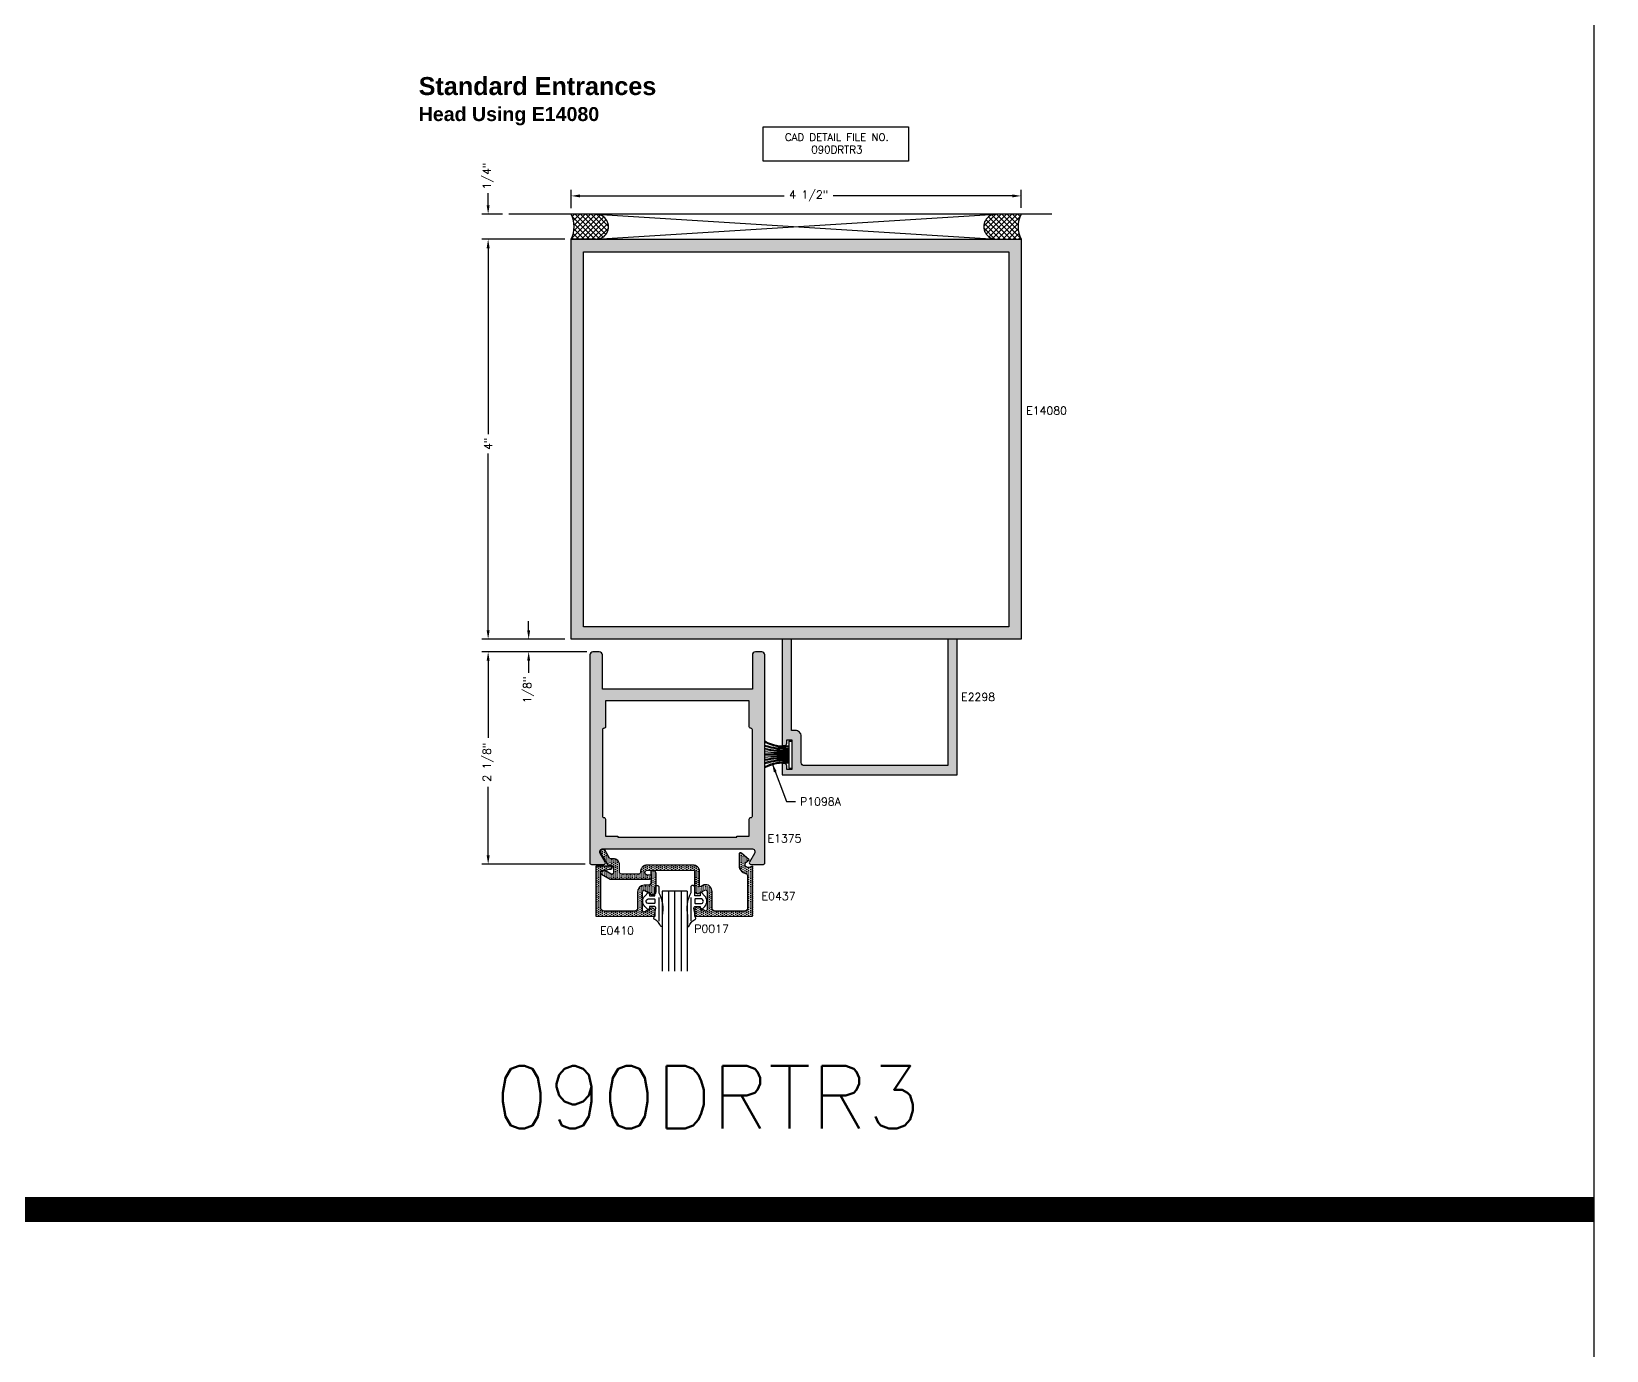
# Model space of a CAD drawing. Extents: x 0 to 130, y 0 to 90.
# Drawn here: x 107.29 to 123.03, y 58.47 to 71.66 of the extents above; entities that cross this region are included whole.
import ezdxf

# ---------------------------------------------------------------- set-up
doc = ezdxf.new("R2010")
doc.units = 0
doc.header["$MEASUREMENT"] = 0
doc.header["$PDMODE"] = 3
doc.layers.get('0').update_dxf_attribs({"linetype": 'CONTINUOUS'})
doc.layers.get('DEFPOINTS').update_dxf_attribs({"linetype": 'CONTINUOUS'})
for name, color, linetype in [('R-ANNO-DIMS', 3, 'CONTINUOUS'), ('R-ANNO-TEXT', 6, 'CONTINUOUS'), ('R-DET1', 4, 'CONTINUOUS'), ('R-DET2', 2, 'CONTINUOUS'), ('R-DET3', 5, 'CONTINUOUS'), ('R-OTLN', 1, 'CONTINUOUS'), ('R-PAT1', 5, 'CONTINUOUS'), ('TITLE', 7, 'CONTINUOUS')]:
    doc.layers.add(name, color=color, linetype=linetype)
doc.styles.get("Standard").update_dxf_attribs({"font": 'simplex'})
doc.dimstyles.new('1X', dxfattribs={"dimscale": 0, "dimtxt": 0.08, "dimasz": 0.09, "dimexe": 0.062, "dimexo": 0.062, "dimgap": 0.045, "dimtad": 0, "dimdec": 4, "dimzin": 4, "dimtxsty": 'STANDARD', "dimcen": 0, "dimazin": 3, "dimtp": 0.02, "dimtfac": 1, "dimtdec": 4, "dimtofl": 0, "dimtmove": 0, "dimatfit": 3, "dimtolj": 1, "dimtzin": 4})
pattern_1 = [(0, (110.17432, 60.529383), (0.009375, 0.01875), [0, -0.01875])]
pattern_2 = [(270, (109.601487, 70.387416), (0.01875, -0.009375), [0, -0.01875])]

# ---------------------------------------------------------------- blocks, each defined once
blk = doc.blocks.new('*D67')
at = {"layer": 'DEFPOINTS', "color": 0}
for p in [(112.059, 69.83), (111.853, 69.58), (112.682, 69.58)]:
    blk.add_point(p, dxfattribs=at)
at = {"layer": 'R-ANNO-DIMS', "color": 0}
for p, q in [((111.853, 69.92), (111.853, 70.041)), ((111.997, 69.83), (111.791, 69.83)), ((112.62, 69.58), (111.791, 69.58)), ((111.853, 69.49), (111.853, 69.4))]:
    blk.add_line(p, q, dxfattribs=at)
for points in [[(111.838, 69.92), (111.868, 69.92), (111.853, 69.83)], [(111.838, 69.49), (111.868, 69.49), (111.853, 69.58)]]:
    blk.add_solid(points, dxfattribs=at)
at = {"layer": 'R-ANNO-DIMS', "color": 0, "insert": (111.853, 70.212), "char_height": 0.08, "attachment_point": 5, "rotation": 90}
blk.add_mtext('\\A1;1/4"', dxfattribs=at)
blk = doc.blocks.new('*D68')
at = {"layer": 'DEFPOINTS', "color": 0}
for p in [(112.682, 65.58), (112.258, 65.455), (112.901, 65.455)]:
    blk.add_point(p, dxfattribs=at)
at = {"layer": 'R-ANNO-DIMS', "color": 0}
for p, q in [((112.258, 65.67), (112.258, 65.76)), ((112.62, 65.58), (112.196, 65.58)), ((112.839, 65.455), (112.196, 65.455)), ((112.258, 65.365), (112.258, 65.243))]:
    blk.add_line(p, q, dxfattribs=at)
for points in [[(112.243, 65.67), (112.273, 65.67), (112.258, 65.58)], [(112.243, 65.365), (112.273, 65.365), (112.258, 65.455)]]:
    blk.add_solid(points, dxfattribs=at)
at = {"layer": 'R-ANNO-DIMS', "color": 0, "insert": (112.258, 65.073), "char_height": 0.08, "attachment_point": 5, "rotation": 90}
blk.add_mtext('\\A1;1/8"', dxfattribs=at)
blk = doc.blocks.new('*D69')
at = {"layer": 'DEFPOINTS', "color": 0}
for p in [(111.853, 65.455), (112.901, 65.455), (112.885, 63.33)]:
    blk.add_point(p, dxfattribs=at)
at = {"layer": 'R-ANNO-DIMS', "color": 0}
for p, q in [((112.839, 65.455), (111.791, 65.455)), ((111.853, 65.365), (111.853, 64.596)), ((111.853, 63.42), (111.853, 64.106)), ((112.823, 63.33), (111.791, 63.33))]:
    blk.add_line(p, q, dxfattribs=at)
for points in [[(111.838, 65.365), (111.868, 65.365), (111.853, 65.455)], [(111.838, 63.42), (111.868, 63.42), (111.853, 63.33)]]:
    blk.add_solid(points, dxfattribs=at)
at = {"layer": 'R-ANNO-DIMS', "color": 0, "insert": (111.853, 64.351), "char_height": 0.08, "attachment_point": 5, "rotation": 90}
blk.add_mtext('\\A1;2 1/8"', dxfattribs=at)
blk = doc.blocks.new('*D70')
at = {"layer": 'DEFPOINTS', "color": 0}
for p in [(112.682, 69.58), (111.853, 65.58), (112.682, 65.58)]:
    blk.add_point(p, dxfattribs=at)
at = {"layer": 'R-ANNO-DIMS', "color": 0}
for p, q in [((112.62, 69.58), (111.791, 69.58)), ((111.853, 69.49), (111.853, 67.632)), ((111.853, 65.67), (111.853, 67.436)), ((112.62, 65.58), (111.791, 65.58))]:
    blk.add_line(p, q, dxfattribs=at)
for points in [[(111.838, 69.49), (111.868, 69.49), (111.853, 69.58)], [(111.838, 65.67), (111.868, 65.67), (111.853, 65.58)]]:
    blk.add_solid(points, dxfattribs=at)
at = {"layer": 'R-ANNO-DIMS', "color": 0, "insert": (111.853, 67.534), "char_height": 0.08, "attachment_point": 5, "rotation": 90}
blk.add_mtext('\\A1;4"', dxfattribs=at)
blk = doc.blocks.new('*D71')
at = {"layer": 'DEFPOINTS', "color": 0}
for p in [(117.182, 70.013), (112.682, 69.83), (117.182, 69.831)]:
    blk.add_point(p, dxfattribs=at)
at = {"layer": 'R-ANNO-DIMS', "color": 0}
for p, q in [((112.682, 69.892), (112.682, 70.075)), ((117.182, 69.893), (117.182, 70.075)), ((112.772, 70.013), (114.813, 70.013)), ((117.092, 70.013), (115.303, 70.013))]:
    blk.add_line(p, q, dxfattribs=at)
for points in [[(112.772, 70.028), (112.772, 69.998), (112.682, 70.013)], [(117.092, 70.028), (117.092, 69.998), (117.182, 70.013)]]:
    blk.add_solid(points, dxfattribs=at)
at = {"layer": 'R-ANNO-DIMS', "color": 0, "insert": (115.058, 70.013), "char_height": 0.08, "attachment_point": 5}
blk.add_mtext('\\A1;4 1/2"', dxfattribs=at)

msp = doc.modelspace()

# ---------------------------------------------------------------- hatches: boundary and pattern name
at = {"layer": 'R-PAT1'}
h = msp.add_hatch(dxfattribs=at)
h.set_pattern_fill('ANSI37', color=256, scale=0.3, style=0)
h.set_pattern_definition([(45, (110.17407, 62.779384), (-0.0265165, 0.0265165), []), (135, (110.17407, 62.779384), (-0.0265165, -0.0265165), [])])
h.paths.add_polyline_path([(112.6819156, 69.8295035, -0.2499996235), (112.6819156, 69.5795035), (112.9318666, 69.5795035), (112.9475283, 69.5804824, 0.8820054923), (112.9475283, 69.8285247), (112.9318697, 69.8295033)])
h = msp.add_hatch(dxfattribs=at)
h.set_pattern_fill('ANSI37', color=256, scale=0.3, style=0)
h.set_pattern_definition([(135, (119.68964, 62.78073), (0.0265165, 0.0265165), []), (45, (119.68964, 62.78073), (0.0265165, -0.0265165), [])])
h.paths.add_polyline_path([(117.1817946, 69.8308477, 0.2499996235), (117.1817946, 69.5808477), (116.9318436, 69.5808477), (116.9161819, 69.5818265, -0.8820054923), (116.9161819, 69.8298688), (116.9318405, 69.8308475)])
h = msp.add_hatch(dxfattribs=at)
h.set_pattern_fill('DOTS', color=256, scale=0.3, angle=90, style=0)
h.set_pattern_definition([(90, (122.232034, 63.071908), (-0.01875, 0.009375), [0, -0.01875])])
h.paths.add_polyline_path([(117.1819146, 65.5795025), (112.6819146, 65.5795025), (112.6819146, 69.5795025), (117.1819146, 69.5795025)])
h.paths.add_polyline_path([(117.0569146, 65.7045025), (112.8069146, 65.7045025), (112.8069146, 69.4545025), (117.0569146, 69.4545025)], flags=16)
h = msp.add_hatch(dxfattribs=at)
h.set_pattern_fill('DOTS', color=256, scale=0.3, style=0)
h.set_pattern_definition(pattern_1)
h.paths.add_polyline_path([(116.4487397, 64.3165025), (115.0127397, 64.3165025, -0.4142135624), (114.9817397, 64.3475025), (114.9817397, 64.6115025, 0.4142135624), (114.9257397, 64.6675025), (114.8847397, 64.6675025), (114.8847397, 65.5795025), (114.7917397, 65.5795025), (114.7917397, 64.5165025), (114.8157397, 64.5165025, 0.4142135624), (114.8387397, 64.5395025), (114.8387397, 64.5745025), (114.8887397, 64.5745025), (114.8887397, 64.2795025), (114.8387397, 64.2795025), (114.8387397, 64.3135024, 0.4142135624), (114.8157397, 64.3365024), (114.7917397, 64.3365024), (114.7917397, 64.2235025), (116.5417397, 64.2235025), (116.5417397, 65.5795025), (116.4487397, 65.5795025)])
h = msp.add_hatch(dxfattribs=at)
h.set_pattern_fill('DOTS', color=256, scale=0.3, style=0)
h.set_pattern_definition(pattern_1)
edge = h.paths.add_edge_path(flags=16)
edge.add_line((114.3386646, 63.6005025), (114.3386646, 63.6105025))
edge.add_line((114.3386646, 63.6105025), (114.4636646, 63.6105025))
edge.add_line((114.4636646, 63.6105025), (114.4636646, 63.7825025))
edge.add_arc((114.4786646, 63.7825025), 0.015, 90, 180, ccw=False)
edge.add_arc((114.4796111, 63.8125253), 0.0150525, 266.39498254, 359.91718226)
edge.add_line((114.4946636, 63.8125035), (114.4946646, 64.6745025))
edge.add_arc((114.4796135, 64.6744814), 0.0150511, 0.08055791, 93.61466263)
edge.add_arc((114.4786646, 64.7045025), 0.015, 180, 270, ccw=False)
edge.add_line((114.4636646, 64.7045025), (114.4636646, 64.9645025))
edge.add_line((114.4636646, 64.9645025), (113.7446646, 64.9645025))
edge.add_line((113.7446646, 64.9645025), (113.0256646, 64.9645025))
edge.add_line((113.0256646, 64.9645025), (113.0256646, 64.7045025))
edge.add_arc((113.0106646, 64.7045025), 0.015, 270, 360, ccw=False)
edge.add_arc((113.0097157, 64.6744814), 0.0150511, 86.38533737, 179.91944209)
edge.add_line((112.9946646, 64.6745025), (112.9946646, 63.8125035))
edge.add_arc((113.0096646, 63.8125035), 0.015, 180, 270)
edge.add_arc((113.0106105, 63.7824801), 0.0150532, 0.08539195, 93.60244324, ccw=False)
edge.add_line((113.0256636, 63.7825025), (113.0256646, 63.6105025))
edge.add_line((113.0256646, 63.6105025), (113.1506646, 63.6105025))
edge.add_line((113.1506646, 63.6105025), (113.1506646, 63.6005025))
edge.add_line((113.1506646, 63.6005025), (113.7446646, 63.6005025))
edge.add_line((113.7446646, 63.6005025), (114.3386646, 63.6005025))
edge = h.paths.add_edge_path()
edge.add_arc((114.5886646, 65.4235025), 0.031, 0, 90)
edge.add_line((114.5886646, 65.4545025), (114.5256646, 65.4545025))
edge.add_arc((114.5256646, 65.4235025), 0.031, 90, 180)
edge.add_line((114.4946646, 65.4235025), (114.4946646, 65.0795025))
edge.add_line((114.4946646, 65.0795025), (113.7446646, 65.0795025))
edge.add_line((113.7446646, 65.0795025), (112.9946646, 65.0795025))
edge.add_line((112.9946646, 65.0795025), (112.9946646, 65.4235025))
edge.add_arc((112.9636646, 65.4235025), 0.031, 0, 90)
edge.add_line((112.9636646, 65.4545025), (112.9006646, 65.4545025))
edge.add_arc((112.9006646, 65.4235025), 0.031, 90, 180)
edge.add_line((112.8696646, 65.4235025), (112.8696646, 63.3445035))
edge.add_arc((112.8846646, 63.3445035), 0.015, 180, 270)
edge.add_line((112.8846646, 63.3295035), (113.0106646, 63.3295035))
edge.add_arc((113.0106646, 63.3445035), 0.015, 270, 389.824478)
edge.add_line((113.0236779, 63.3519637), (112.973425, 63.4390022))
edge.add_arc((113.0002716, 63.4545025), 0.031, 90, 210.000728, ccw=False)
edge.add_line((113.0002716, 63.4855025), (113.7446646, 63.4855025))
edge.add_line((113.7446646, 63.4855025), (114.4890566, 63.4855025))
edge.add_arc((114.4890566, 63.4545025), 0.031, -29.999804, 90, ccw=False)
edge.add_line((114.5159035, 63.4390026), (114.4656513, 63.3519637))
edge.add_arc((114.4786646, 63.3445035), 0.015, 150.175522, 270)
edge.add_line((114.4786646, 63.3295035), (114.6046636, 63.3295035))
edge.add_arc((114.6046636, 63.3445035), 0.015, 270, 360)
edge.add_line((114.6196636, 63.3445035), (114.6196646, 65.4235025))
h = msp.add_hatch(dxfattribs=at)
h.set_pattern_fill('DOTS', color=256, scale=0.3, angle=-90, style=0)
h.set_pattern_definition(pattern_2)
edge = h.paths.add_edge_path()
edge.add_line((113.0827686, 63.2325128), (113.0342876, 63.2605025))
edge.add_line((113.0342876, 63.2605025), (112.9902696, 63.2605026))
edge.add_arc((112.9902696, 63.2455026), 0.015, 90, 240.00003618)
edge.add_line((112.9827696, 63.2325122), (113.0693906, 63.1825029))
edge.add_line((113.0693906, 63.1825029), (113.4663516, 63.182503))
edge.add_arc((113.4663516, 63.2025026), 0.0199996, 270, 367.42321911)
edge.add_arc((113.4663519, 63.2025034), 0.0199992, 7.42114952, 90.00082691)
edge.add_line((113.4663516, 63.2225026), (113.4443526, 63.2225024))
edge.add_arc((113.4443526, 63.2475024), 0.025, 90.00229183, 270, ccw=False)
edge.add_line((113.4443516, 63.2725024), (113.6747713, 63.2725025))
edge.add_line((113.6747713, 63.2725025), (113.9012689, 63.2725027))
edge.add_arc((113.9012689, 63.2575027), 0.015, 0, 90, ccw=False)
edge.add_line((113.9162689, 63.2575027), (113.9162704, 63.0669967))
edge.add_arc((113.9472704, 63.0669967), 0.031, 180, 299.99998846)
edge.add_line((113.9627704, 63.0401499), (114.0187689, 63.0724816))
edge.add_arc((114.0262689, 63.0594913), 0.0149999, 0, 120.00015481, ccw=False)
edge.add_line((114.0412688, 63.0594913), (114.0412689, 62.8775026))
edge.add_arc((114.0262689, 62.8775026), 0.015, 239.99994069, 360, ccw=False)
edge.add_line((114.0187689, 62.8645122), (113.9627705, 62.8968436))
edge.add_arc((113.9472704, 62.8699967), 0.0310001, 59.99999305, 180)
edge.add_line((113.9162703, 62.8699967), (113.9162721, 62.8125025))
edge.add_line((113.9162721, 62.8125025), (114.4972696, 62.8125025))
edge.add_line((114.4972696, 62.8125025), (114.4972696, 63.3125025))
edge.add_line((114.4972696, 63.3125025), (114.4627766, 63.2987165))
edge.add_arc((114.451272, 63.3275026), 0.0309999, 127.47490835, 291.78460925, ccw=False)
edge.add_line((114.4324112, 63.3521048), (114.4633646, 63.37613))
edge.add_line((114.4633646, 63.37613), (114.3859141, 63.4411173))
edge.add_arc((114.3762712, 63.4296275), 0.015, 49.99469487, 180)
edge.add_line((114.3612712, 63.4296275), (114.3612746, 63.3040619))
edge.add_arc((114.4512718, 63.3275025), 0.0929999, 194.5988619, 253.60513802)
edge.add_arc((114.4162721, 63.2085446), 0.031, 0, 73.60501923, ccw=False)
edge.add_line((114.4472721, 63.2085446), (114.4472721, 62.8935024))
edge.add_arc((114.4162721, 62.8935024), 0.031, 270.00001848, 360, ccw=False)
edge.add_line((114.4162722, 62.8625024), (114.1222696, 62.8625024))
edge.add_arc((114.1222696, 62.8935024), 0.031, 179.99996303, 270, ccw=False)
edge.add_line((114.0912696, 62.8935024), (114.0912689, 63.0594913))
edge.add_arc((114.0262689, 63.0594913), 0.065, 360, 450.245403)
edge.add_line((114.0259905, 63.1244907), (114.008851, 63.1244913))
edge.add_line((114.008851, 63.1244913), (113.9662714, 63.0999078))
edge.add_line((113.9662714, 63.0999078), (113.9662689, 63.2575024))
edge.add_arc((113.9012689, 63.2575024), 0.065, 0, 90)
edge.add_line((113.9012689, 63.3225024), (113.4443526, 63.3225028))
edge.add_arc((113.444354, 63.2524994), 0.0700034, 90.00112628, 183.36963362)
edge.add_arc((113.3594976, 63.2475024), 0.015, -90, 3.37247196, ccw=False)
edge.add_line((113.3594976, 63.2325024), (113.1822706, 63.2325025))
edge.add_arc((113.1822706, 63.2475024), 0.0149999, 180, 270, ccw=False)
edge.add_line((113.1672707, 63.2475024), (113.1672716, 63.3225025))
edge.add_arc((113.1052716, 63.3225025), 0.062, 360, 450)
edge.add_line((113.1052716, 63.3845025), (113.0782136, 63.3845026))
edge.add_arc((113.0782136, 63.3995026), 0.015, 210.00072778, 270, ccw=False)
edge.add_line((113.0652233, 63.3920025), (113.0219893, 63.4668848))
edge.add_arc((113.0002716, 63.4545025), 0.0249996, 29.68959132, 210.33879134)
edge.add_line((112.9786956, 63.4418749), (113.0432813, 63.3300025))
edge.add_arc((113.0562716, 63.3375026), 0.015, 210.00072778, 270)
edge.add_line((113.0562716, 63.3225026), (113.0742696, 63.3225026))
edge.add_arc((113.0742696, 63.2915026), 0.031, 0, 90, ccw=False)
edge.add_line((113.1052696, 63.2915026), (113.1052676, 63.2455033))
edge.add_arc((113.0902686, 63.2455033), 0.014999, 240.00022716, 360, ccw=False)
h = msp.add_hatch(dxfattribs=at)
h.set_pattern_fill('DOTS', color=256, scale=0.3, angle=-90, style=0)
h.set_pattern_definition(pattern_2)
edge = h.paths.add_edge_path()
edge.add_arc((113.4935806, 63.2527615), 0.0149998, 90, 188.05026129)
edge.add_line((113.4787286, 63.2506609), (113.4819646, 63.2277614))
edge.add_line((113.4819646, 63.2277614), (113.4819666, 63.1507226))
edge.add_arc((113.4509666, 63.1507226), 0.031, -90, 0, ccw=False)
edge.add_line((113.4509666, 63.1197226), (113.4121546, 63.1197228))
edge.add_arc((113.4119656, 63.0547229), 0.0650002, 89.8334012, 180.13081044)
edge.add_line((113.3469656, 63.0545745), (113.3469646, 62.8937613))
edge.add_arc((113.3159646, 62.8937613), 0.031, -90, 0, ccw=False)
edge.add_line((113.3159646, 62.8627613), (113.0119676, 62.8627613))
edge.add_arc((113.0119676, 62.8937613), 0.031, 180, 270, ccw=False)
edge.add_line((112.9809676, 62.8937613), (112.9809646, 63.2574679))
edge.add_arc((112.9959646, 63.2574679), 0.015, 96.99984418, 180, ccw=False)
edge.add_line((112.9941366, 63.2723561), (113.0797936, 63.2828735))
edge.add_arc((113.0779656, 63.2977616), 0.0149999, 276.99984418, 450)
edge.add_line((113.0779656, 63.3127615), (112.9309666, 63.3127614))
edge.add_line((112.9309666, 63.3127614), (112.9309666, 62.8127614))
edge.add_line((112.9309666, 62.8127614), (113.521966, 62.8127614))
edge.add_line((113.521966, 62.8127614), (113.5219676, 62.860068))
edge.add_arc((113.4909676, 62.860068), 0.031, 0, 120.00000695)
edge.add_line((113.4754676, 62.8869148), (113.4194656, 62.854583))
edge.add_arc((113.4119656, 62.8675734), 0.015, 180.0000382, 299.99998292, ccw=False)
edge.add_line((113.3969656, 62.8675734), (113.3969656, 63.0547229))
edge.add_arc((113.4119656, 63.0547229), 0.015, 60.00003618, 180, ccw=False)
edge.add_line((113.4194656, 63.0677133), (113.4854657, 63.0296081))
edge.add_arc((113.500966, 63.0564548), 0.0310001, 239.99937129, 360)
edge.add_line((113.5319661, 63.0564548), (113.531966, 63.2367612))
edge.add_arc((113.5009658, 63.2367612), 0.0310002, 0.00013069, 89.99968448)
edge.add_line((113.500966, 63.2677613), (113.4935806, 63.2677613))

# ---------------------------------------------------------------- linework, layer by layer
at = {"layer": 'R-ANNO-TEXT'}
msp.add_lwpolyline([(114.6021928, 70.7040453), (116.0536728, 70.7040453), (116.0536728, 70.3619824), (114.6021928, 70.3619824)], close=True, dxfattribs=at)
at = {"layer": 'R-DET1', "linetype": 'CONTINUOUS'}
msp.add_lwpolyline([(114.7917397, 64.5165025), (114.8157397, 64.5165025, 0.4142135624), (114.8387397, 64.5395025), (114.8387397, 64.5745025), (114.8887397, 64.5745025), (114.8887397, 64.2795025), (114.8387397, 64.2795025), (114.8387397, 64.3135024, 0.4142135624), (114.8157397, 64.3365024), (114.7917397, 64.3365024), (114.7917397, 64.2235025), (116.5417397, 64.2235025), (116.5417397, 65.5795025), (116.4487397, 65.5795025), (116.4487397, 64.3165025), (115.0127397, 64.3165025, -0.4142135624), (114.9817397, 64.3475025), (114.9817397, 64.6115025, 0.4142135624), (114.9257397, 64.6675025), (114.8847397, 64.6675025), (114.8847397, 65.5795025), (114.7917397, 65.5795025)], format="xyb", close=True, dxfattribs=at)
at = {"layer": 'R-DET1'}
for points in [[(113.0827686, 63.2325128), (113.0342876, 63.2605025), (112.9902696, 63.2605026, 0.7673272388), (112.9827696, 63.2325122), (113.0693906, 63.1825029), (113.4663516, 63.182503, 0.4526903691), (113.4861836, 63.2050865, 0.3767703073), (113.4663516, 63.2225026), (113.4443526, 63.2225024, -0.9999800002), (113.4443516, 63.2725024), (113.6747713, 63.2725025), (113.9012689, 63.2725027, -0.4142135624), (113.9162689, 63.2575027), (113.9162704, 63.0669967, 0.5773502021), (113.9627704, 63.0401499), (114.0187689, 63.0724816, -0.5773511698), (114.0412688, 63.0594913), (114.0412689, 62.8775026, -0.5773506143), (114.0187689, 62.8645122), (113.9627705, 62.8968436, 0.5773503096), (113.9162703, 62.8699967), (113.9162721, 62.8125025), (114.4972696, 62.8125025), (114.4972696, 63.3125025), (114.4627766, 63.2987165, -0.8716619961), (114.4324112, 63.3521048), (114.4633646, 63.37613), (114.3859141, 63.4411173, 0.6371028041), (114.3612712, 63.4296275), (114.3612746, 63.3040619, 0.2633073116), (114.4250221, 63.2382841, -0.3326800485), (114.4472721, 63.2085446), (114.4472721, 62.8935024, -0.4142134679), (114.4162722, 62.8625024), (114.1222696, 62.8625024, -0.4142137513), (114.0912696, 62.8935024), (114.0912689, 63.0594913, 0.4154686076), (114.0259905, 63.1244907), (114.008851, 63.1244913), (113.9662714, 63.0999078), (113.9662689, 63.2575024, 0.4142135624), (113.9012689, 63.3225024), (113.4443526, 63.3225028, 0.4315399387), (113.3744716, 63.2483848, -0.4315604593), (113.3594976, 63.2325024), (113.1822706, 63.2325025, -0.4142135624), (113.1672707, 63.2475024), (113.1672716, 63.3225025, 0.4142135624), (113.1052716, 63.3845025), (113.0782136, 63.3845026, -0.2679457889), (113.0652233, 63.3920025), (113.0219893, 63.4668848, 1.0056814477), (112.9786956, 63.4418749), (113.0432813, 63.3300025, 0.2679457889), (113.0562716, 63.3225026), (113.0742696, 63.3225026, -0.4142135624), (113.1052696, 63.2915026), (113.1052676, 63.2455033, -0.5773489476), (113.0827692, 63.2325138)], [(113.4935806, 63.2677613, 0.4559911352), (113.4787286, 63.2506609), (113.4819646, 63.2277614), (113.4819666, 63.1507226, -0.4142135624), (113.4509666, 63.1197226), (113.4121546, 63.1197228, 0.4157347224), (113.3469656, 63.0545745), (113.3469646, 62.8937613, -0.4142135624), (113.3159646, 62.8627613), (113.0119676, 62.8627613, -0.4142135624), (112.9809676, 62.8937613), (112.9809646, 63.2574679, -0.3788668862), (112.9941366, 63.2723561), (113.0797936, 63.2828735, 0.9407073484), (113.0779656, 63.3127615), (112.9309666, 63.3127614), (112.9309666, 62.8127614), (113.521966, 62.8127614), (113.5219676, 62.860068, 0.5773503096), (113.4754676, 62.8869148), (113.4194656, 62.854583, -0.5773499476), (113.3969656, 62.8675734), (113.3969656, 63.0547229, -0.5773500587), (113.4194656, 63.0677133), (113.4854657, 63.0296081, 0.5773539269), (113.5319661, 63.0564548), (113.531966, 63.2367612, 0.4142112814), (113.500966, 63.2677613), (113.4935806, 63.2677613)]]:
    msp.add_lwpolyline(points, format="xyb", dxfattribs=at)
at = {"layer": 'R-DET2'}
for p, q in [((114.8587397, 64.5620025), (114.8887397, 64.5620025)), ((114.8587397, 64.5620025), (114.8587397, 64.2920025)), ((114.8887397, 64.5620025), (114.8887397, 64.2920025)), ((114.8587397, 64.4325864), (114.6196641, 64.4325864)), ((114.8587397, 64.4225864), (114.6196641, 64.4225864)), ((114.8587397, 64.2920025), (114.8887397, 64.2920025)), ((113.5941191, 63.062632), (113.5941187, 62.2604982)), ((113.8441191, 63.062632), (113.5941191, 63.062632)), ((113.6566191, 63.062632), (113.6566186, 62.2604982)), ((113.7191187, 62.2604982), (113.7191191, 63.062632)), ((113.7816191, 63.062632), (113.7816186, 62.2604982)), ((113.8441191, 63.062632), (113.8441187, 62.2604982))]:
    msp.add_line(p, q, dxfattribs=at)
for points in [[(113.5921001, 62.8158261), (113.5921001, 62.7177175, -0.4770370124), (113.580019, 62.7079365, 0.1690634905), (113.5180634, 62.7768427, -0.3788088369), (113.5101826, 62.7874953), (113.5293967, 62.8928119, 0.3462419148), (113.5194348, 62.9086835), (113.4653478, 62.9086836), (113.4642369, 62.8784863, -0.6086559015), (113.4510922, 62.873083), (113.4187816, 62.9096356, -0.3786170875), (113.4187817, 63.0127316), (113.4510924, 63.0492842, -0.6086559015), (113.4642371, 63.0438808), (113.4653479, 63.0136836), (113.5203479, 63.0136835), (113.520348, 63.0986835, -1), (113.560348, 63.0986835), (113.560348, 63.043644, -0.1753644489)], [(113.4343005, 62.9686836, -0.3419987131), (113.4536654, 62.9836836), (113.5123479, 62.9836835, -0.4142135624), (113.5203479, 62.9756835), (113.5203479, 62.9466835, -0.4142135624), (113.5123479, 62.9386835), (113.4536654, 62.9386836, -0.3419987131), (113.4343005, 62.9536836, -0.1270166538)], [(113.8461378, 62.815826), (113.8461378, 62.7177174, 0.4770370124), (113.8582188, 62.7079363, -0.1690634905), (113.9201744, 62.7768425, 0.3788088369), (113.9280553, 62.7874951), (113.9088413, 62.8928118, -0.3462419148), (113.9188032, 62.9086833), (113.9728902, 62.9086833), (113.974001, 62.8784861, 0.6086559015), (113.9871458, 62.8730827), (114.0194564, 62.9096354, 0.3786170875), (114.0194564, 63.0127313), (113.9871458, 63.049284, 0.6086559015), (113.974001, 63.0438806), (113.9728902, 63.0136833), (113.9178902, 63.0136833), (113.9178902, 63.0986833, 1), (113.8778902, 63.0986833), (113.8778902, 63.0436438, 0.1753644489)], [(114.0039375, 62.9686833, 0.3419987131), (113.9845726, 62.9836833), (113.9258902, 62.9836833, 0.4142135624), (113.9178902, 62.9756833), (113.9178902, 62.9466833, 0.4142135624), (113.9258902, 62.9386833), (113.9845726, 62.9386833, 0.3419987131), (114.0039375, 62.9536833, 0.1270166538)]]:
    msp.add_lwpolyline(points, format="xyb", close=True, dxfattribs=at)
for points in [[(113.5603479, 62.9994937), (113.5601001, 62.7597177)], [(113.8778902, 62.9994935), (113.8781378, 62.7597175)]]:
    msp.add_lwpolyline(points, dxfattribs=at)
for centre, radius, start, end in [((114.8029187, 64.8753077), 0.3613133, 239.52316222, 278.8874883), ((114.7928065, 66.0254379), 1.5784088, 263.7023098, 272.39405143), ((114.7920323, 62.789428), 1.6187158, 87.63816944, 96.11270407), ((114.8029078, 64.8752679), 0.3712735, 240.42553969, 278.64891143), ((114.8017974, 65.0483389), 0.5565012, 250.89606866, 275.87289), ((114.8017898, 65.0482939), 0.5664562, 251.24527262, 275.77010022), ((114.7958583, 65.2394367), 0.7701746, 256.77523776, 274.68316571), ((114.7958522, 65.2393848), 0.7801227, 256.94733679, 274.62376246), ((114.7951302, 63.596231), 0.79968, 85.43766076, 102.67498782), ((114.7951262, 63.5962636), 0.7896475, 85.37928617, 102.83846698), ((114.8011487, 63.7929446), 0.5803914, 84.30528962, 108.2216218), ((114.8011438, 63.7929727), 0.5703633, 84.20433054, 108.55304996), ((114.8022957, 63.9712338), 0.3799481, 81.4566838, 118.72951098), ((114.8022887, 63.9712586), 0.3699233, 81.22226176, 119.58290192)]:
    msp.add_arc(centre, radius, start, end, dxfattribs=at)
at = {"layer": 'R-DET3'}
for p, q in [((117.4868855, 69.8308477), (112.058841, 69.8295035)), ((112.9318666, 69.5795035), (116.9277126, 69.830781)), ((112.9318666, 69.8295035), (116.9317946, 69.5808477)), ((113.1189146, 69.5795035), (117.1819146, 69.5795025))]:
    msp.add_line(p, q, dxfattribs=at)
at = {"layer": 'R-OTLN'}
for points in [[(117.1819146, 65.5795025), (112.6819146, 65.5795025), (112.6819146, 69.5795025), (117.1819146, 69.5795025)], [(117.0569146, 65.7045025), (112.8069146, 65.7045025), (112.8069146, 69.4545025), (117.0569146, 69.4545025)]]:
    msp.add_lwpolyline(points, close=True, dxfattribs=at)
for points in [[(114.6196646, 65.4235025, 0.4142135624), (114.5886646, 65.4545025), (114.5256646, 65.4545025, 0.4142135624), (114.4946646, 65.4235025), (114.4946646, 65.0795025), (113.7446646, 65.0795025), (112.9946646, 65.0795025), (112.9946646, 65.4235025, 0.4142135624), (112.9636646, 65.4545025), (112.9006646, 65.4545025, 0.4142135624), (112.8696646, 65.4235025), (112.8696646, 63.3445035, 0.4142135624), (112.8846646, 63.3295035), (113.0106646, 63.3295035, 0.5763295747), (113.0236779, 63.3519637), (112.973425, 63.4390022, -0.5773545045), (113.0002716, 63.4855025), (113.7446646, 63.4855025), (114.4890566, 63.4855025, -0.5773491289), (114.5159035, 63.4390026), (114.4656513, 63.3519637, 0.5763295747), (114.4786646, 63.3295035), (114.6046636, 63.3295035, 0.4142135624), (114.6196636, 63.3445035)], [(114.3386646, 63.6005025), (114.3386646, 63.6105025), (114.4636646, 63.6105025), (114.4636646, 63.7825025, -0.4142135624), (114.4786646, 63.7975025, 0.432335664), (114.4946636, 63.8125035), (114.4946646, 64.6745025, 0.4323973201), (114.4786646, 64.6895025, -0.4142135624), (114.4636646, 64.7045025), (114.4636646, 64.9645025), (113.7446646, 64.9645025), (113.0256646, 64.9645025), (113.0256646, 64.7045025, -0.4142135624), (113.0106646, 64.6895025, 0.4323973201), (112.9946646, 64.6745025), (112.9946646, 63.8125035, 0.4142135624), (113.0096646, 63.7975035, -0.4323090011), (113.0256636, 63.7825025), (113.0256646, 63.6105025), (113.1506646, 63.6105025), (113.1506646, 63.6005025), (113.7446646, 63.6005025)]]:
    msp.add_lwpolyline(points, format="xyb", close=True, dxfattribs=at)
at = {"layer": 'R-PAT1'}
for p, q in [((112.9316966, 69.8295033), (112.6819156, 69.8295035)), ((112.9319156, 69.5795033), (112.6819146, 69.5795025)), ((112.9319686, 69.5795035), (112.6819156, 69.5795035))]:
    msp.add_line(p, q, dxfattribs=at)
for centre, radius, start, end in [((112.4475402, 69.7045035), 0.2656254, 331.92755367, 28.07244633), ((112.9319156, 69.7045035), 0.125, 270, 90.1003821), ((116.9317946, 69.7058477), 0.125, 89.8996179, 270), ((117.41617, 69.7058477), 0.2656254, 151.92755367, 208.07244633), ((112.9319156, 69.7045035), 0.1250002, 269.8996179, 270)]:
    msp.add_arc(centre, radius, start, end, dxfattribs=at)
at = {"layer": 'TITLE'}
msp.add_line((122.9080005, 84.8789502), (122.9080005, 5.25), dxfattribs=at)
at = {"layer": 'TITLE', "const_width": 0.25}
msp.add_lwpolyline([(0.25, 59.8789502), (122.9080005, 59.8789502)], dxfattribs=at)

# ---------------------------------------------------------------- texts
msp.add_text('090DRTR3', height=0.625).set_placement((111.9204608, 60.6891642))
at = {"layer": 'R-ANNO-TEXT', "insert": (115.3388751, 70.6384625), "char_height": 0.075, "width": 1.875, "attachment_point": 2}
msp.add_mtext('CAD DETAIL FILE NO.\\P090DRTR3', dxfattribs=at)
at = {"layer": 'R-ANNO-TEXT', "char_height": 0.08}
for s, insert, attachment_point in [('E14080', (117.2318282, 67.9059202), 1), ('\\A1;E2298', (116.5812774, 65.0430836), 1), ('\\A1;P1098A', (114.971001, 63.9976138), 1), ('\\A1;E1375', (114.6456796, 63.6289518), 1), ('\\A1;E0437', (114.5868293, 63.0110768), 4), ('\\A1;E0410', (112.9718884, 62.6669128), 4), ('\\A1;P0017', (113.9129804, 62.6857989), 4)]:
    msp.add_mtext(s, dxfattribs=dict(at, insert=insert, attachment_point=attachment_point))
at = {"layer": 'TITLE', "insert": (111.1587968, 71.5016348, 6.2106922), "char_height": 0.18, "width": 7.44, "attachment_point": 1}
msp.add_mtext('{\\fArial|b1|i0|c0|p34;\\PStandard Entrances\\P\\H0.7778x;Head Using E14080}', dxfattribs=at)

# ---------------------------------------------------------------- dimensions: what is measured, and where the dimension line sits
at = {"layer": 'R-ANNO-DIMS'}
for base, p1, p2, picture, middle in [((111.8526434, 69.5795025), (112.058841, 69.8295035), (112.6819146, 69.5795025), '*D67', (111.8526434, 70.2115035)), ((111.8526434, 65.5795025), (112.6819146, 69.5795025), (112.6819146, 65.5795025), '*D70', (111.8526434, 67.5340888)), ((112.2581009, 65.4545025), (112.6819146, 65.5795025), (112.9006646, 65.4545025), '*D68', (112.2581009, 65.0725025)), ((111.8526434, 65.4545025), (112.8846646, 63.3295035), (112.9006646, 65.4545025), '*D69', (111.8526434, 64.3510014))]:
    dim = msp.add_linear_dim(base=base, p1=p1, p2=p2, angle=90, dimstyle='1X', override={"dimscale": 1, "dimpost": '"'}, dxfattribs=at)
    dim.commit()
    dim.dimension.update_dxf_attribs({"geometry": picture, "text_midpoint": middle, "dimtype": 160})
dim = msp.add_linear_dim(base=(117.1819146, 70.0125992), p1=(112.6819146, 69.8296578), p2=(117.1819146, 69.8307722), dimstyle='1X', override={"dimscale": 1, "dimpost": '"'}, dxfattribs=at)
dim.commit()
dim.dimension.update_dxf_attribs({"geometry": '*D71', "text_midpoint": (115.0578113, 70.0125992), "dimtype": 160})

# ---------------------------------------------------------------- leaders
at = {"layer": 'R-ANNO-TEXT'}
msp.add_leader([(114.6919769, 64.3390629), (114.8360399, 63.956436), (114.9260399, 63.956436)], dimstyle='1X', override={"dimscale": 1}, dxfattribs=at)

doc.saveas('drawing.dxf')
